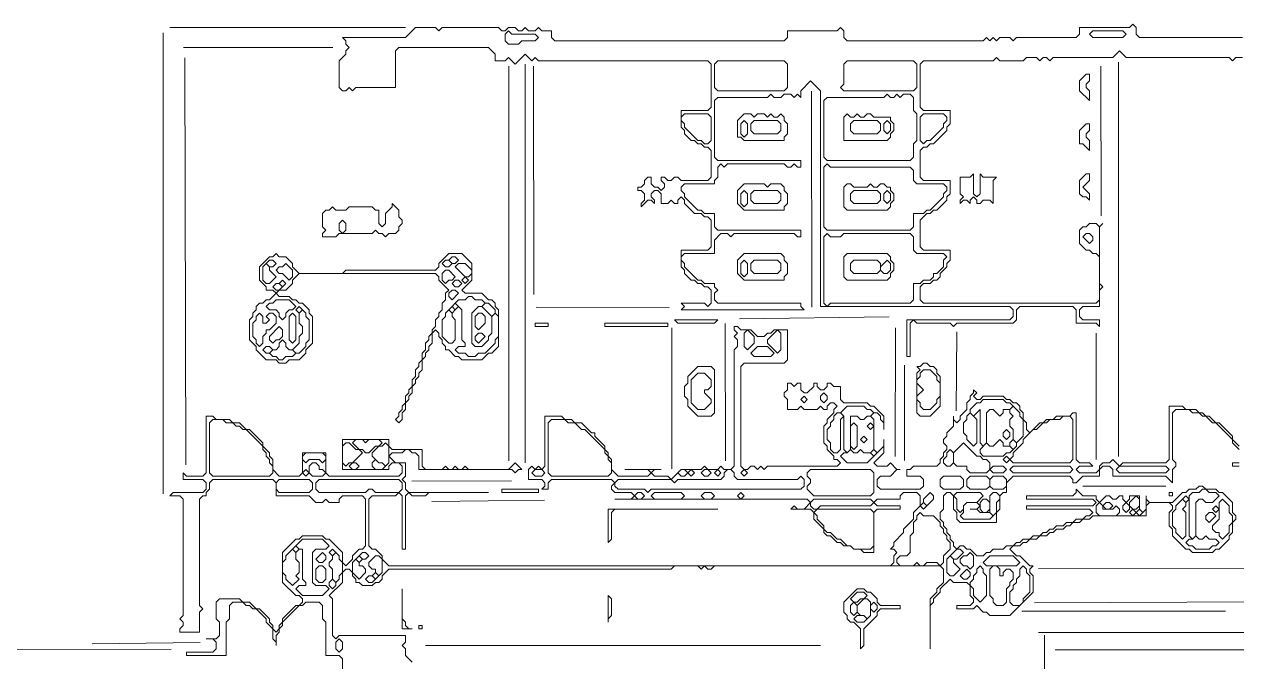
# Model space of a CAD drawing. Extents: x 10 to 1971, y 11 to 1392.
# Drawn here: x 540.2 to 905.3, y 802.1 to 994 of the extents above; entities that cross this region are included whole.
import ezdxf

# ---------------------------------------------------------------- set-up
doc = ezdxf.new("R2010")
doc.units = 0
for name, color, linetype, lineweight in [('RESIDUAL_GRAPHIC', 3, 'Continuous', 0), ('TEXT_FALLBACK_OUTLINE', 2, 'Continuous', 0), ('TRACE_CURVE', 6, 'Continuous', 0), ('TRACE_STRAIGHT', 5, 'Continuous', 0), ('TRACE_TEXT_SYMBOL', 6, 'Continuous', 0)]:
    doc.layers.add(name, color=color, linetype=linetype, lineweight=lineweight)

msp = doc.modelspace()

# ---------------------------------------------------------------- linework, layer by layer
at = {"layer": 'RESIDUAL_GRAPHIC', "color": 3}
for points in [[(907, 990), (876, 990), (875, 991), (875, 993), (874, 994), (873, 993), (858, 993), (858, 991), (857, 990), (839, 990), (838, 989), (837, 990), (834, 990), (833, 989), (832, 990), (831, 989), (830, 990), (829, 989), (788, 989), (787, 990), (787, 992), (786, 993), (785, 992), (770, 992), (770, 990), (769, 989), (700, 989), (699, 990), (699, 992), (696, 992), (695, 993), (694, 992), (692, 992), (691, 993), (690, 992), (689, 992), (688, 993), (686, 993), (685, 992), (684, 992), (683, 993), (666, 993), (665, 992), (664, 993), (658, 993), (655, 990), (636, 990), (637, 989), (637, 988), (638, 987), (637, 986), (637, 985), (635, 983)], [(635, 983), (635, 975), (636, 974), (637, 974), (638, 975), (639, 974), (640, 975), (652, 975), (652, 986), (653, 987), (680, 987), (682, 985), (682, 983), (685, 983), (686, 984), (688, 982), (691, 985), (693, 983), (694, 984), (695, 983), (746, 983), (747, 982), (747, 969), (746, 968), (738, 968), (738, 963), (739, 962), (739, 961), (741, 959), (742, 959), (743, 958), (744, 958), (745, 957), (746, 957), (747, 956), (747, 948), (746, 947), (738, 947), (737, 948), (736, 948), (735, 947), (734, 947), (733, 948), (732, 948), (732, 947), (733, 946), (733, 945), (732, 944), (731, 945), (730, 945), (729, 946), (729, 948), (728, 948), (727, 947), (727, 946), (726, 945), (725, 945), (725, 944), (726, 944), (727, 943), (727, 941), (726, 940), (726, 939), (728, 941)], [(818, 962), (818, 963), (819, 964), (819, 968), (811, 968), (810, 969), (810, 982), (811, 983), (832, 983), (833, 984), (834, 983), (841, 983), (842, 984), (845, 984), (846, 983), (847, 984), (848, 984), (849, 983), (850, 984), (868, 984), (870, 986), (872, 984), (903, 984), (904, 983), (905, 984), (907, 984)], [(753, 930), (754, 931), (772, 931), (773, 930), (774, 930), (774, 932), (749, 932), (748, 933), (748, 937), (745, 937), (744, 938), (743, 938), (739, 942), (739, 943), (738, 944), (738, 945), (739, 946), (748, 946), (748, 947), (749, 948), (749, 951), (750, 952), (751, 951), (752, 952), (769, 952), (770, 951), (771, 951), (772, 952), (773, 951), (774, 951), (774, 953), (749, 953), (748, 954), (748, 971), (749, 972), (764, 972), (765, 973), (766, 972), (768, 972), (769, 973), (771, 973), (772, 972), (773, 973), (774, 972), (774, 974), (777, 977), (780, 974), (780, 909), (837, 909), (838, 908), (838, 906), (837, 905), (806, 905), (806, 894), (807, 894), (807, 904), (808, 905), (809, 904), (819, 904), (820, 903), (821, 904), (838, 904), (839, 905), (839, 908)], [(839, 908), (840, 909), (856, 909), (857, 908), (857, 904), (863, 904), (864, 903), (864, 905), (859, 905), (858, 906), (858, 908), (859, 909), (864, 909), (864, 914), (865, 915), (864, 916), (864, 933), (865, 934), (864, 933), (863, 934), (861, 934), (860, 933), (859, 933), (858, 932), (858, 928), (860, 926), (861, 926), (862, 925), (863, 925), (864, 924), (864, 911), (863, 910), (811, 910), (810, 911), (810, 915), (811, 916), (813, 916), (814, 917), (815, 917), (816, 918), (816, 919), (818, 921), (818, 922), (819, 923), (819, 926), (811, 926), (810, 927), (810, 935), (812, 937), (813, 937), (814, 938), (815, 938), (818, 941), (818, 942), (819, 943), (819, 947), (811, 947), (810, 948), (810, 956), (811, 957), (812, 957), (813, 958), (814, 958), (818, 962)], [(728, 941), (729, 941), (730, 940), (730, 941), (729, 942), (729, 943), (730, 944), (731, 944), (732, 943), (732, 940), (734, 940), (735, 941), (736, 940), (737, 940), (737, 941), (738, 942), (739, 941), (739, 940), (742, 937), (744, 937), (745, 936), (746, 936), (747, 935), (747, 927), (746, 926), (738, 926), (738, 921), (739, 920), (739, 919), (741, 917), (742, 917), (743, 916), (744, 916), (745, 915), (746, 915), (747, 914), (747, 910), (746, 909), (745, 910), (738, 910), (739, 909), (738, 908), (775, 908), (774, 909), (774, 910), (749, 910), (748, 911), (748, 913), (749, 914), (748, 915), (748, 916), (745, 916), (744, 917), (743, 917), (739, 921), (739, 922), (738, 923), (738, 924), (739, 925), (748, 925), (748, 929), (750, 931), (752, 931), (753, 930)]]:
    msp.add_lwpolyline(points, dxfattribs=at)
for points in [[(685, 991), (686, 992), (687, 991), (694, 991), (695, 990), (694, 989), (690, 989), (689, 988), (686, 988), (685, 989)], [(861, 991), (862, 992), (871, 992), (872, 991), (871, 990), (862, 990)], [(748, 982), (749, 983), (769, 983), (770, 982), (770, 975), (769, 974), (749, 974), (748, 975)], [(787, 982), (788, 983), (808, 983), (809, 982), (809, 975), (808, 974), (787, 974), (786, 975), (787, 976)], [(799, 972), (800, 973), (801, 972), (802, 972), (803, 973), (804, 972), (805, 973), (807, 973), (808, 972), (808, 968), (809, 967), (809, 959), (808, 958), (808, 954), (807, 953), (782, 953), (781, 954), (781, 971), (782, 972)], [(738, 966), (739, 967), (746, 967), (747, 966), (747, 959), (746, 958), (745, 958), (744, 959), (743, 959), (739, 963), (739, 964), (738, 965)], [(810, 966), (811, 967), (817, 967), (818, 966), (818, 965), (817, 964), (817, 963), (813, 959), (812, 959), (811, 958), (810, 959)], [(781, 951), (782, 952), (783, 951), (807, 951), (808, 950), (808, 947), (809, 946), (817, 946), (818, 945), (818, 944), (817, 943), (817, 942), (813, 938), (812, 938), (811, 937), (808, 937), (808, 933), (807, 932), (782, 932), (781, 933)], [(781, 930), (782, 931), (783, 930), (786, 930), (787, 931), (807, 931), (808, 930), (808, 926), (809, 925), (817, 925), (818, 924), (817, 923), (817, 921), (815, 919), (814, 919), (814, 918), (813, 917), (811, 917), (810, 916), (808, 916), (808, 911), (807, 910), (783, 910), (782, 909), (781, 910)], [(859, 930), (860, 931), (861, 931), (862, 930), (862, 929), (861, 928)]]:
    msp.add_lwpolyline(points, close=True, dxfattribs=at)
at = {"layer": 'TEXT_FALLBACK_OUTLINE', "color": 2}
for points in [[(651, 940), (651, 939), (649, 937), (649, 934), (648, 933), (647, 934), (647, 938), (646, 938), (645, 939), (638, 939), (637, 938), (634, 938), (633, 939), (632, 938), (631, 938), (630, 937), (630, 933), (631, 932), (630, 931), (630, 930), (634, 930), (635, 931), (645, 931), (646, 932), (647, 931), (648, 931), (649, 930), (650, 931), (652, 931), (653, 932), (653, 933), (654, 934), (654, 935), (653, 936), (653, 938)], [(635, 934), (636, 935), (637, 934), (637, 932), (636, 931), (635, 932)]]:
    msp.add_lwpolyline(points, close=True, dxfattribs=at)
at = {"layer": 'TRACE_CURVE', "color": 6}
for points in [[(782, 867), (782, 866), (784, 864), (784, 863), (785, 863), (786, 862), (785, 861), (764, 861), (763, 860), (762, 861), (761, 860), (760, 861), (759, 861), (758, 860), (757, 860), (756, 861), (756, 891), (757, 892), (769, 892), (770, 893), (770, 902), (766, 902), (765, 901), (764, 901), (763, 900), (761, 900), (759, 902), (756, 902), (755, 903), (754, 903), (754, 902), (755, 901), (754, 900), (755, 899), (755, 897), (754, 896), (754, 861), (753, 860), (751, 860), (750, 861), (749, 860), (746, 860), (745, 861), (744, 860), (738, 860), (735, 857), (734, 858), (730, 858), (729, 859), (730, 860), (732, 860), (721, 860), (728, 860), (729, 859), (728, 858), (719, 858), (717, 860), (717, 863), (716, 864), (716, 865), (715, 866), (715, 867), (712, 870), (712, 871)], [(800, 861), (797, 861), (796, 862), (799, 865), (799, 869), (799, 867), (797, 865), (796, 866), (796, 875), (795, 876), (796, 877), (797, 877), (798, 876), (798, 875), (799, 874), (799, 872), (799, 876), (796, 879), (795, 879), (794, 880), (787, 880), (786, 881), (786, 885), (784, 885), (783, 886), (782, 886), (782, 885), (781, 884), (780, 884), (779, 885), (779, 886), (778, 886), (778, 885), (776, 883), (775, 883), (774, 884), (774, 886), (773, 886), (772, 885), (771, 886), (770, 886), (770, 884), (769, 883), (769, 882), (770, 881), (770, 878), (773, 878), (774, 879), (775, 878), (779, 878), (780, 879), (781, 878), (782, 878), (782, 879), (783, 880), (784, 880), (785, 879), (784, 878), (784, 877), (782, 875), (782, 874), (781, 873), (781, 868), (782, 867)], [(855, 876), (851, 876), (850, 875), (848, 875), (847, 874), (846, 874), (843, 871), (842, 872), (842, 874), (841, 875), (841, 877), (840, 878), (840, 879), (839, 880), (838, 880), (837, 881), (836, 881), (835, 882), (829, 882), (828, 881), (827, 881), (826, 882), (827, 883), (826, 884), (826, 883), (825, 882), (825, 881), (824, 880), (824, 878), (822, 876), (822, 875), (821, 874), (820, 875), (820, 876), (820, 873), (818, 871), (818, 870), (817, 869), (817, 868), (818, 867), (818, 866), (817, 865), (817, 864), (816, 863), (816, 862), (815, 861), (808, 861), (807, 860), (806, 860), (806, 858), (810, 858), (811, 857), (811, 855), (810, 854), (798, 854), (797, 855), (797, 857), (798, 858), (801, 858), (803, 860), (804, 860), (803, 860), (801, 862), (800, 861)], [(818, 853), (819, 853), (820, 852), (820, 848), (821, 847), (821, 845), (822, 844), (833, 844), (833, 847), (834, 848), (834, 852), (835, 853), (836, 853), (836, 856), (838, 858), (855, 858), (856, 857), (856, 856), (857, 856), (859, 858), (864, 858), (864, 860), (865, 861), (867, 861), (868, 860), (868, 858), (884, 858), (886, 856), (886, 860), (887, 861), (887, 862), (886, 863), (886, 877), (887, 878), (891, 878), (892, 877), (894, 877), (895, 876), (896, 876), (898, 874), (899, 874), (904, 869), (904, 868), (906, 866)], [(906, 867), (904, 869), (904, 870), (900, 874), (899, 874), (897, 876), (896, 876), (895, 877), (894, 877), (893, 878), (890, 878), (889, 879), (885, 879), (885, 863), (884, 862), (871, 862), (870, 861), (868, 863), (867, 862), (865, 862), (864, 861), (864, 860), (863, 859), (858, 859), (857, 860), (858, 861), (862, 861), (861, 862), (858, 862), (857, 863), (857, 877), (856, 877), (855, 876)], [(666, 860), (661, 860), (660, 861), (660, 866), (651, 866), (650, 867), (650, 869), (636, 869), (636, 860), (650, 860), (650, 861), (651, 862), (653, 862), (654, 861), (654, 859), (653, 858), (632, 858), (631, 859), (631, 865), (624, 865), (624, 859), (623, 858), (617, 858), (615, 860), (615, 863), (614, 864), (614, 865), (612, 867), (612, 868), (608, 872), (607, 872), (605, 874), (603, 874), (602, 875), (598, 875), (597, 876), (595, 876), (595, 859), (594, 858), (589, 858), (588, 859), (588, 857), (594, 857), (595, 856), (595, 854), (594, 853), (585, 853), (584, 852), (587, 852), (588, 851), (588, 816), (587, 815), (588, 814), (588, 813), (587, 812), (587, 811), (593, 811), (593, 817), (594, 818), (593, 819), (593, 851), (594, 852), (595, 852), (595, 853)], [(712, 871), (711, 871), (708, 874), (706, 874), (705, 875), (703, 875), (702, 876), (697, 876), (697, 861), (696, 860), (695, 861), (694, 860), (693, 861), (692, 860), (692, 857), (696, 857), (697, 856), (697, 855), (696, 854), (698, 854), (698, 856), (699, 857), (717, 857), (718, 856), (717, 855), (717, 854), (718, 853), (723, 853), (724, 852), (723, 851), (718, 851), (776, 851), (777, 850), (775, 848), (773, 848), (772, 849), (771, 848), (777, 848), (778, 847), (778, 845), (781, 842), (781, 841), (782, 840), (783, 840), (785, 838), (786, 838), (787, 837), (789, 837), (790, 836), (792, 836), (793, 835), (796, 835), (796, 847), (797, 848), (804, 848), (804, 849), (797, 849), (796, 850), (797, 851), (804, 851), (804, 852), (805, 853), (809, 853), (810, 852)], [(810, 852), (810, 849), (808, 847), (808, 845), (805, 842), (805, 841), (802, 838), (802, 837), (801, 836), (802, 836), (803, 835), (802, 834), (802, 832), (801, 831), (650, 831), (648, 833), (648, 834), (646, 836), (645, 836), (644, 837), (644, 851), (645, 852), (652, 852), (653, 853), (654, 852), (654, 836), (655, 836), (655, 852), (656, 853), (657, 852), (661, 852), (662, 853), (680, 853), (656, 853), (655, 854), (655, 856), (654, 857), (655, 858), (655, 862), (652, 862), (650, 864), (651, 865), (654, 865), (655, 866), (656, 866), (657, 865), (658, 865), (659, 864), (659, 860), (687, 860), (688, 859), (689, 860), (690, 860), (688, 862), (686, 860), (674, 860), (673, 861), (672, 860), (671, 860), (670, 861), (669, 860), (668, 860), (667, 861), (666, 860)], [(906, 862), (904, 862), (904, 861), (906, 861)], [(595, 853), (596, 854), (596, 856), (597, 857), (615, 857), (616, 856), (616, 852), (626, 852), (628, 850), (630, 850), (631, 851), (632, 850), (635, 850), (635, 851), (636, 852), (642, 852), (643, 851), (643, 837), (642, 836), (641, 836), (639, 834), (639, 833), (637, 831), (636, 832), (636, 835), (632, 839), (631, 839), (630, 840), (624, 840), (623, 839), (622, 839), (618, 835), (618, 826), (622, 822), (623, 822), (624, 821), (624, 820), (623, 819), (622, 819), (618, 815), (618, 814), (617, 813), (617, 812), (616, 811), (615, 812), (615, 813), (614, 814), (614, 815), (611, 818), (610, 818), (608, 820), (606, 820), (605, 821), (599, 821), (598, 820), (598, 815), (599, 814), (599, 810), (598, 809), (595, 809), (597, 809), (598, 808), (598, 806), (597, 805)], [(843, 839), (845, 839), (846, 840), (848, 840), (849, 841), (850, 841), (851, 842), (853, 842), (854, 843), (855, 843), (856, 844), (858, 844), (859, 845), (861, 845), (862, 846), (878, 846), (878, 849), (879, 850), (885, 850), (886, 849), (886, 848), (885, 847), (885, 843), (886, 842), (886, 840), (890, 836), (891, 836), (892, 835), (898, 835), (899, 836), (900, 836), (903, 839), (903, 840), (904, 841), (904, 844), (905, 845), (905, 846), (904, 847), (904, 850), (901, 853), (900, 853), (899, 854), (896, 854), (895, 855), (894, 855), (893, 854), (891, 854), (890, 853), (889, 853), (886, 850), (879, 850), (878, 851), (878, 852), (878, 848), (877, 847), (876, 848), (876, 852), (873, 852), (873, 851), (872, 850), (871, 851), (871, 852), (870, 852), (869, 851)], [(869, 851), (868, 851), (867, 852), (866, 852), (864, 850), (863, 851), (863, 852), (859, 852), (857, 854), (857, 853), (856, 852), (842, 852), (842, 851), (862, 851), (863, 850), (862, 849), (842, 849), (842, 848), (861, 848), (862, 847), (861, 846), (860, 846), (859, 845), (857, 845), (856, 844), (854, 844), (853, 843), (851, 843), (850, 842), (849, 842), (848, 841), (847, 841), (846, 840), (844, 840), (843, 839), (841, 839), (840, 838), (839, 838), (838, 837), (836, 837), (835, 836), (832, 836), (831, 835), (830, 835), (829, 834), (827, 834), (825, 836), (824, 836), (823, 837), (822, 837), (821, 836), (820, 837), (820, 838), (819, 839), (819, 840), (818, 841), (818, 842), (817, 843), (817, 844), (816, 845), (816, 847), (817, 848), (817, 852), (818, 853)], [(637, 830), (638, 830), (639, 829), (639, 828), (640, 827), (640, 826), (641, 826), (642, 825), (645, 825), (646, 826), (647, 826), (648, 827), (648, 828), (650, 830), (735, 830), (736, 831), (743, 831), (744, 830), (745, 831), (746, 830), (747, 830), (748, 831), (816, 831), (817, 830), (817, 826), (815, 824), (815, 823), (813, 821), (813, 806), (813, 819), (814, 820), (814, 821), (816, 823), (816, 824), (819, 827), (820, 826), (824, 826), (825, 825), (825, 822), (826, 821), (826, 820), (825, 819), (821, 819), (821, 818), (826, 818), (827, 819), (829, 817), (830, 817), (831, 816), (837, 816), (844, 823), (844, 828), (843, 829), (843, 830), (844, 831), (843, 831), (840, 834), (839, 834), (837, 836), (838, 837), (840, 837), (841, 838), (842, 838), (843, 839)], [(657, 802), (655, 804), (655, 806), (654, 807), (655, 808), (655, 810), (635, 810), (634, 809), (633, 810), (633, 821), (632, 822), (636, 826), (636, 829), (637, 830)], [(597, 805), (589, 805), (589, 804), (601, 804), (601, 814), (602, 815), (602, 819), (603, 820), (606, 820), (607, 819), (608, 819), (609, 818), (610, 818), (613, 815), (613, 814), (615, 812), (615, 809), (616, 808), (616, 807), (616, 810), (617, 811), (617, 812), (618, 813), (618, 814), (623, 819), (624, 819), (625, 820), (629, 820), (630, 819), (630, 815), (631, 814), (631, 804), (635, 804), (636, 803), (636, 790)]]:
    msp.add_lwpolyline(points, dxfattribs=at)
for points in [[(757, 901), (758, 902), (760, 900), (760, 898), (758, 896), (757, 897)], [(767, 902), (768, 901), (768, 896), (767, 895), (764, 898), (764, 899)], [(761, 897), (764, 897), (766, 895), (765, 894), (760, 894), (759, 895)], [(774, 881), (775, 882), (776, 881), (775, 880)], [(780, 882), (781, 883), (782, 882), (782, 881), (781, 880), (780, 881)], [(828, 880), (829, 881), (835, 881), (836, 880), (837, 880), (838, 879), (837, 878), (835, 878), (835, 877), (834, 876), (832, 878), (831, 878), (830, 877), (830, 868), (829, 867), (828, 868), (828, 878), (826, 876), (825, 877), (825, 878), (827, 880)], [(784, 876), (785, 877), (786, 877), (787, 876), (786, 875), (786, 866), (785, 865), (784, 865), (783, 866), (783, 868), (782, 869), (782, 872), (783, 873), (783, 874), (784, 875)], [(788, 879), (793, 879), (794, 878), (795, 878), (796, 877), (795, 876), (794, 876), (793, 875), (792, 875), (791, 876), (789, 876), (789, 866), (788, 865), (787, 866), (787, 876), (786, 877)], [(824, 876), (825, 877), (827, 875), (827, 868), (826, 867), (824, 869), (824, 870), (823, 871), (823, 874), (824, 875)], [(837, 878), (838, 879), (840, 877), (840, 876), (841, 875), (841, 870), (839, 868), (838, 869), (838, 872), (837, 873), (837, 875), (838, 876), (837, 877)], [(596, 874), (597, 875), (600, 875), (601, 874), (603, 874), (604, 873), (605, 873), (606, 872), (607, 872), (612, 867), (612, 866), (613, 865), (613, 864), (614, 863), (614, 862), (615, 861), (615, 859), (614, 858), (597, 858), (596, 859)], [(698, 874), (699, 875), (703, 875), (704, 874), (706, 874), (708, 872), (709, 872), (715, 866), (715, 865), (716, 864), (716, 863), (717, 862), (717, 859), (716, 858), (699, 858), (698, 859)], [(789, 873), (790, 874), (791, 873), (791, 867), (790, 866), (789, 867)], [(794, 873), (795, 874), (796, 873), (795, 872)], [(852, 875), (853, 876), (855, 876), (856, 875), (856, 863), (855, 862), (838, 862), (837, 863), (838, 864), (838, 865), (841, 868), (841, 869), (844, 872), (845, 872), (847, 874), (848, 874), (849, 875)], [(639, 868), (640, 869), (642, 869), (643, 868), (644, 869), (647, 869), (648, 868), (647, 867), (646, 867), (644, 865), (643, 865), (642, 866), (641, 866)], [(792, 869), (793, 870), (794, 869), (793, 868)], [(834, 869), (835, 868), (835, 867), (837, 867), (838, 866), (837, 865), (836, 865), (835, 864), (829, 864), (828, 865), (828, 866), (830, 868), (831, 867), (832, 867)], [(835, 871), (836, 872), (837, 871), (837, 870), (836, 869), (835, 870)], [(837, 868), (838, 869), (839, 868), (839, 867), (838, 866), (837, 867)], [(636, 867), (637, 868), (638, 868), (640, 866), (641, 866), (642, 865), (639, 862), (638, 862), (637, 861), (636, 862)], [(648, 867), (649, 868), (650, 867), (650, 862), (649, 861), (648, 862), (647, 862), (645, 864), (645, 865), (647, 867)], [(788, 865), (789, 866), (790, 865), (791, 865), (792, 866), (793, 865), (795, 865), (796, 864), (794, 862), (788, 862), (786, 864), (787, 865)], [(795, 865), (796, 866), (797, 865), (796, 864)], [(818, 865), (819, 866), (820, 865), (820, 862), (819, 861), (818, 861), (817, 862), (817, 863), (818, 864)], [(823, 868), (827, 864), (828, 864), (829, 863), (830, 863), (831, 862), (831, 860), (830, 859), (825, 859), (824, 860), (824, 861), (821, 861), (820, 862), (820, 865)], [(624, 864), (625, 865), (630, 865), (631, 864), (631, 863), (630, 862), (629, 863), (626, 863), (625, 862), (624, 863)], [(626, 861), (627, 862), (628, 862), (629, 861), (629, 860), (630, 860), (631, 859), (630, 858), (627, 858), (626, 859)], [(638, 861), (639, 862), (640, 862), (641, 861), (640, 860), (639, 860)], [(645, 862), (646, 863), (647, 862), (648, 862), (649, 861), (648, 860), (646, 860), (645, 861)], [(835, 863), (836, 864), (837, 863), (836, 862)], [(624, 859), (625, 860), (626, 859), (625, 858)], [(693, 859), (694, 860), (696, 860), (697, 859), (696, 858), (694, 858)], [(751, 859), (752, 860), (753, 860), (754, 859), (754, 858), (755, 857), (773, 857), (774, 858), (775, 857), (775, 855), (774, 854), (729, 854), (728, 853), (727, 854), (719, 854), (718, 855), (718, 856), (719, 857), (735, 857), (736, 856), (737, 857), (750, 857), (751, 858)], [(737, 859), (738, 860), (739, 860), (740, 859), (739, 858), (738, 858)], [(740, 859), (741, 860), (742, 859), (741, 858)], [(744, 859), (745, 860), (746, 860), (747, 859), (746, 858), (745, 858)], [(748, 859), (749, 860), (750, 859), (749, 858)], [(756, 859), (757, 860), (758, 859), (757, 858)], [(776, 859), (777, 860), (795, 860), (796, 859), (796, 853), (795, 852), (778, 852), (776, 854), (776, 855), (777, 856), (777, 857), (776, 858)], [(831, 860), (832, 861), (835, 861), (836, 860), (835, 859), (832, 859)], [(837, 860), (838, 861), (855, 861), (856, 860), (855, 859), (838, 859)], [(869, 860), (870, 861), (884, 861), (885, 860), (884, 859), (870, 859)], [(616, 856), (617, 857), (626, 857), (627, 856), (627, 854), (626, 853), (617, 853), (616, 854)], [(628, 856), (629, 857), (653, 857), (654, 856), (654, 854), (653, 853), (646, 853), (645, 854), (644, 854), (643, 853), (629, 853), (628, 854)], [(816, 857), (817, 858), (822, 858), (823, 857), (823, 855), (822, 854), (817, 854), (816, 855)], [(824, 857), (825, 858), (830, 858), (831, 857), (831, 855), (830, 854), (825, 854), (824, 855)], [(831, 857), (832, 858), (835, 858), (836, 857), (836, 855), (835, 854), (832, 854), (831, 855)], [(724, 852), (725, 853), (726, 853), (727, 852), (726, 851), (725, 851)], [(729, 852), (730, 853), (738, 853), (739, 852), (738, 851), (730, 851)], [(744, 852), (745, 853), (747, 853), (748, 852), (747, 851), (745, 851)], [(755, 852), (756, 853), (757, 852), (756, 851)], [(777, 850), (778, 851), (795, 851), (796, 850), (795, 849), (780, 849), (779, 848), (778, 848), (777, 849)], [(813, 853), (814, 852), (814, 851), (812, 849), (811, 850), (811, 851)], [(820, 852), (821, 853), (828, 853), (829, 852), (827, 850), (824, 850), (823, 849), (823, 848), (822, 847), (821, 848), (821, 851)], [(828, 850), (829, 851), (830, 851), (831, 850), (831, 848), (830, 847), (829, 847), (828, 848)], [(831, 852), (832, 853), (833, 853), (834, 852), (834, 851), (833, 850), (833, 847), (832, 846), (831, 847)], [(875, 852), (876, 851), (876, 849), (875, 848), (874, 848), (873, 849), (873, 850)], [(889, 851), (890, 850), (890, 849), (889, 848), (890, 847), (890, 840), (889, 839), (887, 841), (887, 842), (886, 843), (886, 847), (887, 848), (887, 849)], [(889, 851), (890, 852), (891, 851), (890, 850)], [(894, 853), (895, 854), (896, 854), (897, 853), (899, 853), (900, 852), (898, 850), (896, 850), (895, 851), (894, 851), (893, 850), (893, 840), (892, 839), (891, 840), (891, 852), (892, 853)], [(900, 850), (901, 851), (903, 849), (903, 847), (904, 846), (904, 844), (903, 843), (903, 841), (901, 839), (900, 840), (900, 841), (899, 841), (898, 842), (898, 843), (900, 845)], [(778, 847), (779, 848), (795, 848), (796, 847), (796, 837), (795, 836), (790, 836), (789, 837), (788, 837), (786, 839), (785, 839), (783, 841), (782, 841), (781, 842), (781, 843), (779, 845), (779, 846)], [(810, 849), (811, 850), (812, 849), (811, 848)], [(823, 849), (824, 850), (827, 850), (828, 849), (827, 848), (825, 848), (827, 848), (828, 847), (831, 847), (832, 846), (831, 845), (823, 845), (822, 846), (823, 847)], [(863, 849), (864, 850), (865, 849), (865, 848), (868, 848), (869, 849), (870, 848), (870, 847), (869, 846), (864, 846), (863, 847)], [(865, 849), (866, 850), (867, 850), (868, 849), (867, 848), (866, 848)], [(871, 849), (872, 850), (873, 849), (873, 848), (872, 847), (871, 848)], [(873, 847), (874, 848), (875, 847), (874, 846)], [(875, 847), (876, 848), (877, 847), (876, 846)], [(898, 848), (899, 849), (900, 848), (899, 847)], [(809, 846), (810, 847), (811, 846), (814, 846), (816, 844), (816, 843), (817, 842), (817, 841), (818, 840), (818, 839), (819, 838), (819, 836), (817, 834), (817, 832), (816, 831), (815, 832), (812, 832), (811, 831), (810, 831), (809, 832), (808, 831), (804, 831), (803, 832), (803, 833), (804, 834), (806, 834), (807, 835), (807, 840), (808, 841), (808, 844), (809, 845)], [(896, 846), (897, 847), (898, 847), (899, 846), (897, 844), (896, 845)], [(892, 839), (893, 840), (894, 839), (895, 839), (896, 840), (897, 839), (899, 839), (900, 838), (899, 837), (898, 837), (897, 836), (893, 836), (892, 837), (891, 837), (890, 838), (891, 839)], [(621, 836), (622, 837), (623, 836), (622, 835)], [(624, 839), (630, 839), (632, 837), (631, 836), (628, 836), (627, 835), (627, 826), (628, 825), (631, 825), (632, 824), (630, 822), (624, 822), (622, 824), (623, 825), (625, 825), (625, 826), (624, 827), (624, 836), (623, 836), (622, 837)], [(621, 836), (622, 835), (622, 833), (623, 832), (623, 829), (622, 828), (623, 827), (621, 825), (619, 827), (619, 828), (618, 829), (618, 832), (619, 833), (619, 834)], [(630, 835), (631, 834), (631, 833), (630, 832), (629, 832), (628, 833)], [(632, 835), (633, 836), (634, 835), (633, 834)], [(633, 834), (634, 835), (635, 834), (635, 833), (636, 832), (636, 829), (635, 828), (635, 827), (634, 826), (633, 827), (633, 830), (632, 831), (632, 832), (633, 833)], [(639, 832), (640, 833), (641, 832), (641, 831), (642, 831), (643, 830), (643, 829), (641, 827), (639, 829)], [(640, 833), (641, 834), (642, 833), (641, 832)], [(641, 834), (642, 835), (643, 835), (644, 834), (643, 833), (642, 833)], [(646, 834), (647, 834), (648, 833), (648, 829), (647, 828), (646, 829), (646, 830), (645, 830), (644, 831), (644, 832)], [(818, 833), (819, 834), (820, 833), (820, 832), (822, 830), (820, 828), (819, 828), (818, 829)], [(821, 836), (822, 836), (823, 835), (821, 833), (820, 833), (819, 834)], [(824, 834), (825, 835), (826, 834), (826, 831), (825, 830), (824, 831), (823, 831), (822, 832), (822, 833), (823, 834)], [(831, 834), (838, 834), (840, 832), (839, 831), (830, 831), (829, 832)], [(628, 830), (629, 831), (630, 831), (631, 830), (631, 827), (630, 826), (629, 826), (628, 827)], [(645, 828), (646, 829), (647, 828), (646, 827)], [(824, 830), (825, 829), (825, 828), (824, 827), (823, 827), (822, 828)], [(827, 830), (828, 831), (829, 830), (829, 829), (830, 828), (830, 822), (828, 820), (826, 822), (826, 824), (825, 825), (825, 826), (826, 827), (826, 828), (827, 829)], [(831, 830), (832, 831), (833, 831), (834, 830), (834, 828), (835, 828), (835, 829), (836, 830), (837, 830), (838, 829), (838, 827), (837, 826), (837, 825), (836, 824), (836, 820), (835, 819), (833, 819), (832, 820), (832, 821), (831, 822)], [(840, 830), (841, 831), (842, 830), (842, 829), (843, 828), (843, 823), (841, 821), (841, 820), (840, 819), (838, 819), (837, 820), (837, 823), (838, 824), (838, 825), (839, 826), (839, 827), (840, 828)], [(632, 826), (633, 827), (634, 826), (634, 825), (633, 824), (632, 825)], [(643, 827), (644, 828), (645, 828), (646, 827), (645, 826), (644, 826)], [(634, 808), (635, 809), (636, 808), (636, 806), (635, 805), (634, 806)]]:
    msp.add_lwpolyline(points, close=True, dxfattribs=at)
at = {"layer": 'TRACE_STRAIGHT', "color": 5}
for p, q in [((582.03, 852.62), (582.05, 991.38)), ((584, 993), (655, 993)), ((588.13, 987.04), (633.13, 986.96)), ((588.52, 983.88), (588.82, 861.37)), ((869.7, 863.88), (869.7, 982.62)), ((686.09, 981.38), (686.15, 862.62)), ((691, 982), (691, 862)), ((693.59, 981.38), (693.62, 912.62)), ((864.4, 981.38), (864.47, 936.37)), ((777.3, 973.88), (777.32, 908.88)), ((694.37, 908.8), (734.37, 908.72)), ((755.62, 905.36), (800.63, 905.94)), ((735.15, 902.62), (735.18, 860.12)), ((751.29, 903.88), (751.33, 862.62)), ((802.48, 863.87), (802.51, 902.63)), ((820.83, 877.62), (821.04, 901.38)), ((863, 901), (863, 863)), ((805.25, 862.63), (805.3, 891.38)), ((656.87, 856.5), (686.88, 856.58)), ((859, 855), (884, 855)), ((662.88, 850.37), (696.86, 850.71)), ((845.62, 830.15), (993.12, 830.34)), ((844.37, 819.87), (956.88, 820.23)), ((840.62, 817.29), (901.88, 817.29)), ((845.62, 810.91), (943.13, 810.86)), ((560.63, 807.53), (593.12, 807.9)), ((661, 807), (780, 807)), ((847.36, 615.12), (847.38, 810.12)), ((439.38, 805.65), (584.38, 805.84)), ((850.62, 805.68), (945.62, 805.7))]:
    msp.add_line(p, q, dxfattribs=at)
at = {"layer": 'TRACE_TEXT_SYMBOL', "color": 6}
for points in [[(860, 979), (858, 977), (858, 974), (861, 971), (861, 974), (860, 975), (860, 976), (861, 977), (861, 979)], [(757, 967), (755, 965), (755, 960), (756, 960), (757, 959), (769, 959), (769, 960), (770, 961), (770, 964), (769, 965), (769, 966), (768, 967), (767, 966), (766, 966), (765, 967), (764, 966), (763, 967), (761, 967), (760, 966), (759, 967)], [(756, 964), (757, 965), (758, 964), (758, 961), (757, 960), (756, 961)], [(759, 964), (760, 965), (767, 965), (768, 964), (768, 962), (767, 961), (760, 961), (759, 962)], [(788, 967), (787, 966), (787, 959), (800, 959), (801, 960), (801, 961), (802, 962), (802, 964), (801, 965), (801, 966), (796, 966), (795, 967), (794, 967), (793, 966), (792, 966), (791, 967), (790, 966), (789, 966)], [(789, 964), (790, 965), (797, 965), (798, 964), (798, 962), (797, 961), (790, 961), (789, 962)], [(799, 964), (800, 965), (801, 964), (801, 962), (800, 961), (799, 962)], [(860, 964), (858, 962), (858, 958), (859, 958), (861, 956), (861, 959), (860, 960), (860, 961), (861, 962), (861, 964)], [(757, 946), (755, 944), (755, 940), (757, 938), (769, 938), (769, 939), (770, 940), (770, 943), (769, 944), (769, 945), (768, 946), (765, 946), (764, 945), (763, 946)], [(788, 946), (787, 945), (787, 939), (788, 938), (800, 938), (801, 939), (801, 940), (802, 941), (802, 943), (801, 944), (801, 945), (800, 945), (799, 946), (798, 946), (797, 945), (796, 945), (795, 946), (794, 945), (790, 945), (789, 946)], [(826, 949), (825, 948), (822, 948), (822, 943), (823, 942), (822, 941), (822, 940), (823, 941), (824, 941), (825, 940), (825, 941), (826, 942), (827, 941), (827, 940), (828, 940), (829, 941), (831, 941), (832, 940), (832, 947), (833, 948), (829, 948), (828, 949), (828, 943), (827, 942), (826, 943)], [(860, 949), (858, 947), (858, 943), (859, 942), (860, 942), (861, 941), (861, 943), (859, 945), (861, 947), (861, 949)], [(756, 943), (757, 944), (758, 943), (758, 940), (757, 939), (756, 940)], [(759, 943), (760, 944), (767, 944), (768, 943), (768, 941), (767, 940), (760, 940), (759, 941)], [(789, 943), (790, 944), (797, 944), (798, 943), (798, 941), (797, 940), (790, 940), (789, 941)], [(799, 943), (800, 944), (801, 943), (801, 941), (800, 940), (799, 941)], [(668, 923), (669, 924), (670, 924), (671, 923), (670, 922), (669, 922)], [(757, 925), (755, 923), (755, 919), (757, 917), (769, 917), (769, 918), (770, 919), (770, 922), (769, 923), (769, 924), (768, 925)], [(788, 925), (787, 924), (787, 918), (788, 917), (800, 917), (801, 918), (801, 919), (802, 920), (802, 922), (801, 923), (801, 924), (800, 925)], [(612, 921), (613, 922), (614, 921), (614, 920), (616, 918), (614, 916), (613, 916), (612, 917)], [(613, 922), (614, 923), (615, 923), (616, 922), (615, 921), (614, 921)], [(618, 921), (619, 922), (621, 920), (621, 918), (620, 917), (618, 919), (617, 919), (616, 920), (617, 921)], [(666, 922), (667, 923), (668, 923), (669, 922), (668, 921), (667, 921)], [(670, 921), (671, 922), (673, 922), (675, 920), (675, 919), (674, 918), (673, 918)], [(756, 922), (757, 923), (758, 922), (758, 919), (757, 918), (756, 919)], [(759, 922), (760, 923), (767, 923), (768, 922), (768, 920), (767, 919), (760, 919), (759, 920)], [(789, 922), (790, 923), (797, 923), (798, 922), (798, 920), (797, 919), (790, 919), (789, 920)], [(800, 923), (801, 922), (801, 920), (800, 919), (799, 919), (798, 920), (798, 921)], [(617, 916), (618, 917), (619, 916), (618, 915)], [(666, 919), (667, 920), (668, 920), (670, 918), (669, 917), (668, 917), (667, 916), (666, 917)], [(669, 916), (670, 917), (671, 917), (672, 916), (671, 915), (670, 915)], [(672, 917), (673, 918), (674, 917), (673, 916)], [(615, 915), (616, 916), (617, 916), (618, 915), (617, 914), (616, 914)], [(668, 913), (669, 914), (670, 914), (671, 913), (669, 911), (668, 912)], [(615, 910), (616, 911), (620, 911), (622, 909), (621, 908), (620, 908), (619, 907), (619, 906), (618, 905), (617, 906), (617, 907), (616, 908), (614, 908), (613, 909), (614, 910)], [(669, 909), (670, 910), (671, 909), (670, 908)], [(673, 911), (674, 912), (675, 912), (676, 911), (678, 911), (679, 910), (678, 909), (677, 909), (675, 907), (675, 898), (676, 897), (678, 897), (680, 899), (680, 900), (681, 901), (681, 906), (682, 907), (683, 906), (683, 900), (682, 899), (682, 898), (679, 895), (677, 895), (676, 894), (674, 894), (673, 895), (671, 895), (670, 896), (671, 897), (673, 897), (673, 898), (672, 899), (672, 908), (670, 910), (671, 911)], [(678, 909), (679, 910), (680, 910), (682, 908), (682, 907), (681, 906)], [(610, 906), (611, 907), (612, 906), (612, 904), (613, 904), (614, 905), (613, 906), (614, 907), (615, 907), (616, 906), (616, 904), (614, 902), (613, 902), (613, 901), (612, 900), (612, 898), (611, 897), (610, 898), (610, 899), (609, 900), (609, 904), (610, 905)], [(620, 906), (621, 907), (622, 906), (622, 899), (621, 898), (620, 899)], [(623, 907), (624, 908), (625, 907), (625, 906), (626, 905), (626, 899), (625, 898), (625, 897), (623, 895), (622, 895), (621, 896), (623, 898), (623, 900), (624, 901), (624, 903), (623, 904)], [(622, 908), (623, 909), (624, 908), (623, 907)], [(667, 907), (668, 908), (669, 907), (669, 906), (670, 905), (670, 899), (669, 898), (668, 898), (666, 900), (666, 905), (667, 906)], [(668, 908), (669, 909), (670, 908), (669, 907)], [(676, 906), (677, 907), (678, 907), (679, 906), (679, 904), (677, 902), (676, 903)], [(617, 903), (618, 902), (618, 900), (617, 899), (616, 899), (615, 898), (614, 899), (614, 900)], [(694, 904), (698, 904), (698, 903), (694, 903)], [(715, 904), (734, 904), (734, 903), (715, 903)], [(736, 905), (737, 904), (748, 904), (749, 905)], [(617, 898), (618, 899), (619, 898), (619, 897), (620, 896), (621, 896), (622, 895), (621, 894), (619, 894), (618, 893), (617, 893), (616, 894), (615, 894), (614, 895), (615, 896), (616, 896), (617, 897)], [(676, 900), (677, 901), (678, 901), (679, 900), (677, 898), (676, 899)], [(612, 896), (613, 897), (614, 897), (615, 896), (614, 895), (613, 895)], [(743, 891), (740, 888), (740, 886), (739, 885), (739, 882), (740, 881), (740, 879), (743, 876), (747, 876), (748, 877), (748, 890), (747, 891)], [(811, 892), (810, 891), (809, 891), (810, 890), (809, 889), (809, 877), (810, 876), (813, 876), (816, 879), (816, 888), (815, 889), (815, 890), (814, 891), (813, 891), (812, 892)], [(743, 889), (745, 889), (747, 887), (747, 885), (746, 884), (745, 884), (745, 883), (747, 881), (747, 880), (745, 878), (743, 878), (741, 880), (741, 887)], [(810, 889), (811, 890), (813, 890), (815, 888), (815, 887), (816, 886), (816, 882), (815, 881), (815, 880), (813, 878), (811, 878), (810, 879), (810, 880), (809, 881), (809, 882), (811, 884), (809, 886), (809, 887), (810, 888)], [(684, 854), (695, 854), (695, 853), (684, 853)], [(885, 853), (886, 853), (886, 852), (885, 852)], [(716, 848), (716, 838), (717, 839), (717, 847), (718, 848), (749, 848)], [(654, 824), (654, 812), (657, 812), (656, 812), (655, 813), (655, 814), (654, 815)], [(716, 822), (716, 814), (716, 815), (717, 816), (717, 821)], [(791, 824), (787, 820), (787, 817), (788, 816), (788, 815), (789, 814), (790, 814), (792, 812), (792, 806), (793, 807), (793, 812), (797, 816), (797, 817), (798, 818), (804, 818), (804, 819), (798, 819), (797, 820), (797, 821), (795, 823), (794, 823), (793, 824)], [(791, 823), (793, 823), (794, 822), (793, 821), (792, 821), (791, 820), (790, 820), (789, 821)], [(789, 819), (790, 820), (791, 819), (791, 817), (790, 816), (789, 817)], [(793, 821), (794, 821), (795, 820), (795, 816), (794, 815), (793, 816), (792, 816), (791, 817), (791, 819)], [(795, 819), (796, 820), (797, 819), (797, 818), (796, 817), (795, 818)], [(790, 815), (791, 816), (793, 816), (794, 815), (793, 814), (791, 814)], [(659, 813), (660, 813), (660, 812), (659, 812)]]:
    msp.add_lwpolyline(points, close=True, dxfattribs=at)
for points in [[(616, 925), (615, 924), (614, 924), (611, 921), (611, 917), (613, 915), (613, 914), (615, 914), (616, 913), (614, 911), (613, 911), (612, 910), (611, 910), (610, 909), (610, 908), (609, 907), (609, 906), (608, 905), (608, 899), (610, 897), (610, 896), (613, 893), (616, 893), (617, 892), (619, 892), (620, 893), (623, 893), (625, 895), (625, 896), (627, 898), (627, 906), (626, 907), (626, 908), (624, 910), (623, 910), (622, 911), (621, 911), (620, 912), (617, 912), (616, 913), (617, 914), (619, 914), (621, 916), (621, 917), (623, 919), (664, 919), (665, 918), (665, 917), (668, 914), (667, 913), (667, 911), (666, 910), (666, 908), (665, 907), (665, 906), (664, 905), (664, 903), (663, 902), (663, 901), (662, 900), (662, 899), (661, 898), (661, 896), (660, 895)], [(672, 925), (668, 925), (665, 922), (665, 921), (664, 920), (637, 920), (636, 919), (623, 919), (621, 921), (621, 922), (619, 924), (617, 924), (616, 925)], [(660, 895), (660, 893), (659, 892), (659, 891), (658, 890), (658, 888), (657, 887), (657, 885), (656, 884), (656, 883), (655, 882), (655, 880), (654, 879), (654, 878), (653, 877), (653, 876), (652, 875), (653, 874), (654, 875), (654, 877), (655, 878), (655, 880), (656, 881), (656, 882), (657, 883), (657, 885), (658, 886), (658, 887), (659, 888), (659, 889), (660, 890), (660, 893), (661, 894), (661, 895), (662, 896), (662, 897), (663, 898), (663, 901), (664, 902), (665, 901), (665, 900), (666, 899), (666, 898), (667, 897), (667, 896), (668, 896), (670, 894), (671, 894), (672, 893), (678, 893), (680, 895), (681, 895), (683, 897), (683, 908), (682, 909), (682, 910), (681, 911), (680, 911), (678, 913), (673, 913), (672, 914), (675, 917), (675, 922), (672, 925)]]:
    msp.add_lwpolyline(points, dxfattribs=at)

doc.saveas('drawing.dxf')
